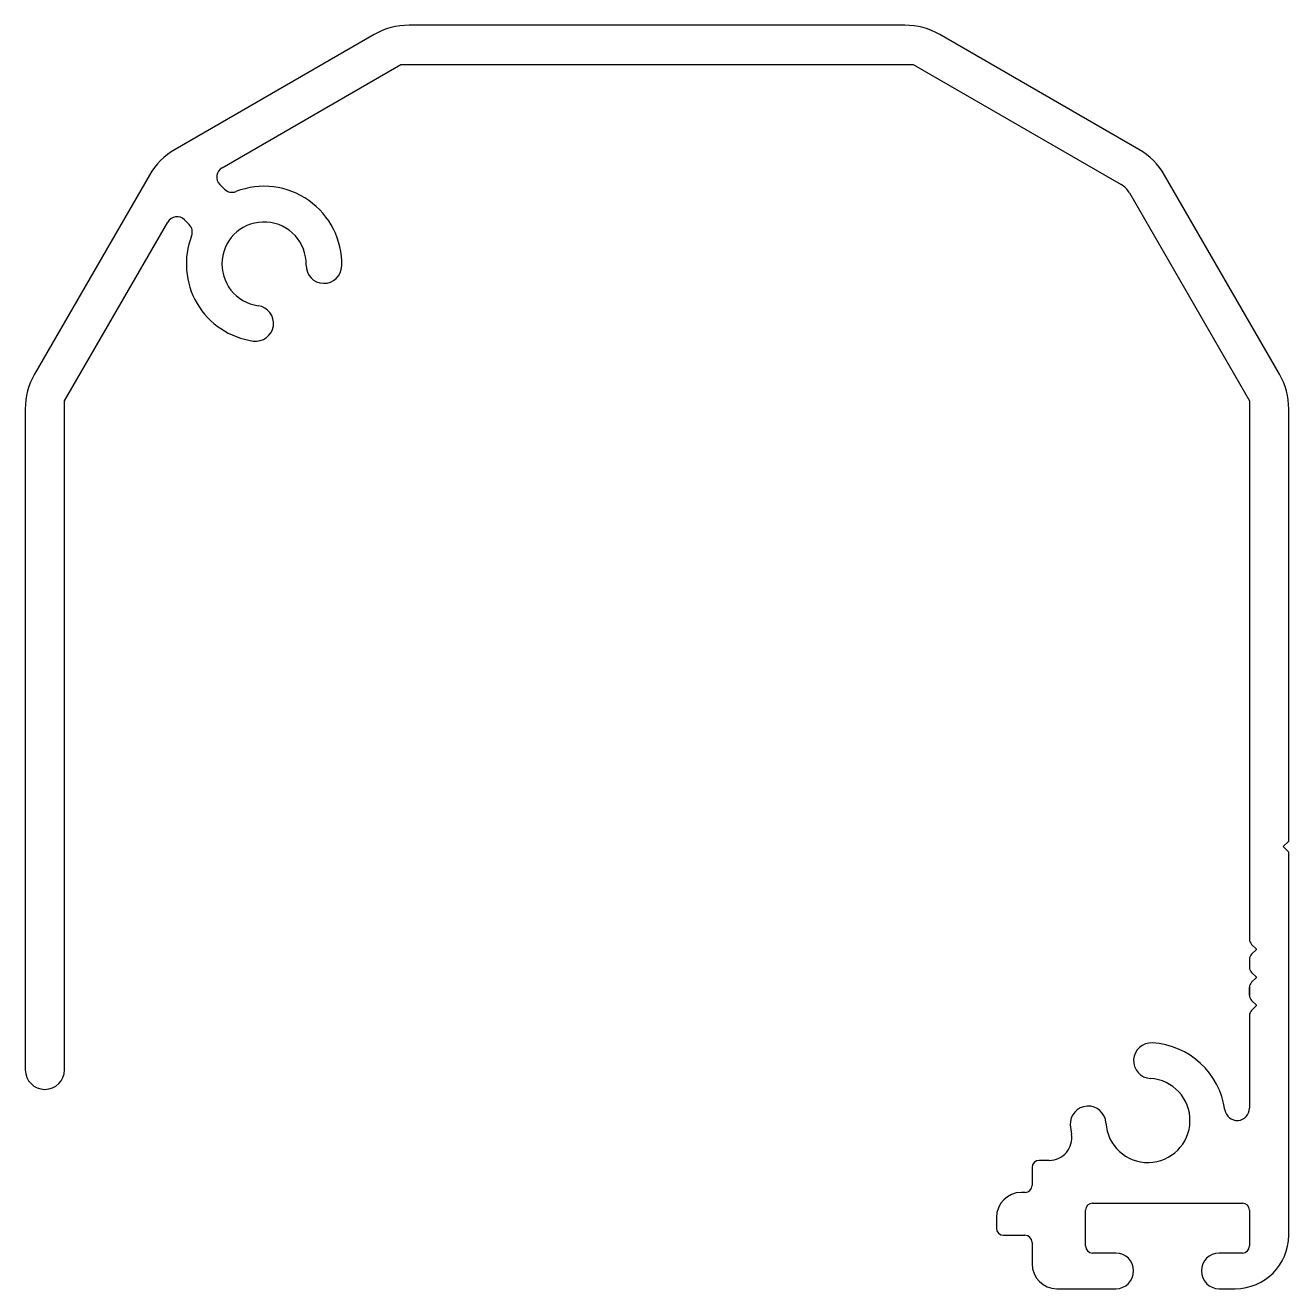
# Model space of a CAD drawing. Header units: inches. Extents: x -22 to 23, y -0.2 to 44.8.
import ezdxf

# ---------------------------------------------------------------- set-up
doc = ezdxf.new("R2010")
doc.units = ezdxf.units.IN
doc.header["$MEASUREMENT"] = 0

msp = doc.modelspace()

# ---------------------------------------------------------------- linework, layer by layer
at = {"color": 7, "linetype": 'Continuous'}
for p, q in [((9.326, 44.793), (-8.339, 44.793)), ((-9.584, 44.459), (-16.673, 40.366)), ((17.66, 40.366), (10.571, 44.459)), ((-15.002, 39.718), (-8.631, 43.396)), ((-8.631, 43.396), (9.619, 43.396)), ((9.619, 43.396), (17.03, 39.117)), ((-17.584, 39.455), (-21.677, 32.366)), ((22.665, 32.366), (18.572, 39.455)), ((-14.913, 38.952), (-15.081, 39.12)), ((17.323, 38.824), (21.601, 31.413)), ((-16.338, 37.863), (-16.17, 37.695)), ((-20.614, 31.413), (-16.936, 37.784)), ((-22.011, 31.121), (-22.011, 7.584)), ((-20.614, 7.584), (-20.614, 31.413)), ((21.601, 31.413), (21.601, 12.229)), ((22.998, 15.732), (22.998, 31.121)), ((22.798, 15.532), (22.998, 15.732)), ((22.998, 15.332), (22.798, 15.532)), ((22.998, 1.689), (22.998, 15.332)), ((21.601, 12.229), (21.601, 12.229)), ((21.674, 12.052), (21.846, 11.881)), ((21.846, 11.87), (21.674, 11.698)), ((21.601, 11.522), (21.601, 11.229)), ((21.674, 11.052), (21.846, 10.881)), ((21.846, 10.87), (21.674, 10.699)), ((21.601, 10.522), (21.601, 10.229)), ((21.601, 10.229), (21.601, 10.522)), ((21.601, 10.522), (21.601, 10.229)), ((21.601, 10.229), (21.601, 10.522)), ((21.601, 10.522), (21.601, 10.229)), ((21.674, 10.052), (21.846, 9.881)), ((21.601, 9.522), (21.601, 9.522)), ((21.601, 9.522), (21.601, 9.522)), ((21.601, 9.522), (21.601, 6.219)), ((21.846, 9.87), (21.674, 9.699)), ((13.854, 4.102), (13.854, 3.463)), ((14.468, 4.356), (14.108, 4.356)), ((13.604, 3.213), (13.473, 3.213)), ((16.013, 2.832), (21.347, 2.832)), ((12.584, 2.324), (12.584, 1.939)), ((15.759, 1.308), (15.759, 2.578)), ((21.601, 2.578), (21.601, 1.308)), ((12.834, 1.689), (13.6, 1.689)), ((13.854, 1.435), (13.854, 0.673)), ((16.839, 1.054), (16.013, 1.054)), ((21.347, 1.054), (20.522, 1.054)), ((14.743, -0.216), (16.839, -0.216)), ((20.522, -0.216), (21.093, -0.216))]:
    msp.add_line(p, q, dxfattribs=at)
for centre, radius, start, end in [((-8.339, 42.303), 2.49, 90, 120), ((9.326, 42.303), 2.49, 60, 90), ((-15.428, 38.21), 2.49, 120, 150), ((16.415, 38.21), 2.49, 30, 60), ((-14.812, 39.389), 0.38, 120, 225), ((-14.644, 39.221), 0.38, 225, 291.2319), ((-13.504, 36.286), 2.769, 358.6248, 111.2319), ((16.63, 38.424), 0.8, 30, 60), ((-16.607, 37.594), 0.38, 45, 150), ((-16.439, 37.426), 0.38, 338.7681, 45), ((-13.504, 36.286), 1.499, 358.6248, 261.9955), ((-13.504, 36.286), 2.769, 158.7681, 261.9955), ((-11.371, 36.235), 0.635, 178.6248, 358.6248), ((-13.801, 34.173), 0.635, 261.9955, 81.9955), ((-19.521, 31.121), 2.49, 150, 180), ((20.508, 31.121), 2.49, 0, 30), ((21.851, 12.229), 0.25, 180, 225), ((21.84, 11.875), 0.008, 315, 45), ((21.851, 11.522), 0.25, 135, 180), ((21.851, 11.229), 0.25, 180, 225), ((21.84, 10.875), 0.008, 315, 45), ((21.851, 10.522), 0.25, 135, 180), ((21.851, 10.229), 0.25, 180, 225), ((21.851, 9.522), 0.25, 135, 180), ((21.84, 9.875), 0.008, 315, 45), ((18.105, 7.908), 0.635, 86.6853, 266.6853), ((17.982, 5.778), 2.769, 7.892, 86.6853), ((-21.312, 7.584), 0.698, 180, 0), ((17.982, 5.778), 1.499, 183.3147, 86.6853), ((15.852, 5.655), 0.635, 3.3147, 183.3147), ((21.161, 6.219), 0.441, 187.892, 360), ((17.982, 5.778), 2.769, 183.3147, 190.0443), ((14.468, 5.156), 0.8, 270, 10.0443), ((14.108, 4.102), 0.254, 90, 180), ((13.473, 2.324), 0.889, 90, 180), ((13.604, 3.463), 0.25, 270, 0), ((16.013, 2.578), 0.254, 90, 180), ((21.347, 2.578), 0.254, 0, 90), ((12.834, 1.939), 0.25, 180, 270), ((13.6, 1.435), 0.254, 360, 90), ((21.093, 1.689), 1.905, 270, 360), ((16.013, 1.308), 0.254, 180, 270), ((16.839, 0.419), 0.635, 270, 90), ((20.522, 0.419), 0.635, 90, 270), ((21.347, 1.308), 0.254, 270, 360), ((14.743, 0.673), 0.889, 180, 270)]:
    msp.add_arc(centre, radius, start, end, dxfattribs=at)

doc.saveas('drawing.dxf')
